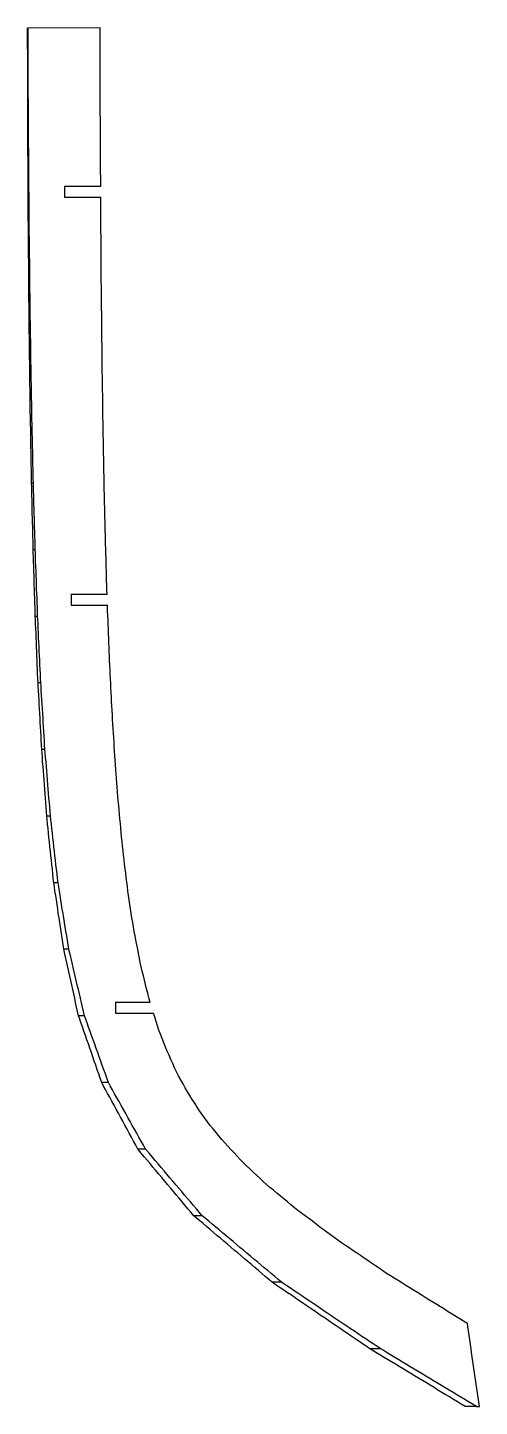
# Model space of a CAD drawing. Header units: millimetres. Extents: x 1000 to 2189, y -1950 to 7284.
# Drawn here: x 1000 to 1499, y -1950 to -429 of the extents above; entities that cross this region are included whole.
import ezdxf

# ---------------------------------------------------------------- set-up
doc = ezdxf.new("R2010")
doc.units = ezdxf.units.MM
doc.layers.add('Shape2DView', color=7, linetype='CONTINUOUS')

msp = doc.modelspace()

# ---------------------------------------------------------------- linework, layer by layer
at = {"layer": 'Shape2DView'}
for p, q in [((1000.7, -429), (1080.2, -428.8)), ((1040.8, -603.9), (1040.8, -616.1)), ((1040.8, -603.9), (1080.8, -603.9)), ((1040.8, -616.1), (1080.9, -616.1)), ((1048.1, -1053.9), (1048.1, -1066.1)), ((1048.1, -1053.9), (1087.9, -1053.9)), ((1048.1, -1066.1), (1088.3, -1066.1)), ((1097.1, -1503.9), (1097.1, -1516.1)), ((1097.1, -1503.9), (1135.3, -1503.9)), ((1097.1, -1516.1), (1138.9, -1516.1)), ((1495.2, -1950), (1498.5, -1950))]:
    msp.add_line(p, q, dxfattribs=at)
for points in [[(1000.2, -429), (1000.7, -429)], [(1000.3, -490.6), (1000.3, -485.6), (1000.3, -480.6), (1000.3, -475.6), (1000.3, -470.6), (1000.3, -465.6), (1000.3, -460.6), (1000.3, -455.6), (1000.2, -450.6), (1000.2, -445.6), (1000.2, -440.6), (1000.2, -435.6), (1000.2, -430.6), (1000.2, -429)], [(1000.9, -490.6), (1000.9, -485.6), (1000.9, -480.6), (1000.9, -475.6), (1000.9, -470.6), (1000.8, -465.6), (1000.8, -460.6), (1000.8, -455.6), (1000.8, -450.6), (1000.8, -445.6), (1000.7, -440.6), (1000.7, -435.6), (1000.7, -430.6), (1000.7, -429)], [(1080.8, -603.9), (1080.8, -598.9), (1080.8, -593.9), (1080.7, -588.9), (1080.7, -583.9), (1080.7, -578.9), (1080.7, -573.9), (1080.6, -568.9), (1080.6, -563.9), (1080.6, -558.9), (1080.6, -553.9), (1080.5, -548.9), (1080.5, -543.9), (1080.5, -538.9), (1080.5, -533.9), (1080.5, -528.9), (1080.4, -523.9), (1080.4, -518.9), (1080.4, -513.9), (1080.4, -508.9), (1080.4, -503.9), (1080.4, -498.9), (1080.3, -493.9), (1080.3, -488.9), (1080.3, -483.9), (1080.3, -478.9), (1080.3, -473.9), (1080.3, -468.9), (1080.3, -463.9), (1080.2, -458.9), (1080.2, -453.9), (1080.2, -448.9), (1080.2, -443.9), (1080.2, -438.9), (1080.2, -433.9), (1080.2, -428.9), (1080.2, -428.8)], [(1000.9, -490.6), (1000.3, -490.6)], [(1000.6, -564.1), (1000.6, -559.1), (1000.6, -554.1), (1000.5, -549.1), (1000.5, -544.1), (1000.5, -539.1), (1000.5, -534.1), (1000.5, -529.1), (1000.5, -524.1), (1000.4, -519.1), (1000.4, -514.1), (1000.4, -509.1), (1000.4, -504.1), (1000.4, -499.1), (1000.3, -494.1), (1000.3, -490.6)], [(1001.4, -564.1), (1001.3, -559.1), (1001.3, -554.1), (1001.3, -549.1), (1001.3, -544.1), (1001.2, -539.1), (1001.2, -534.1), (1001.2, -529.1), (1001.1, -524.1), (1001.1, -519.1), (1001.1, -514.1), (1001.1, -509.1), (1001, -504.1), (1001, -499.1), (1001, -494.1), (1000.9, -490.6)], [(1001.4, -564.1), (1000.6, -564.1)], [(1001, -637.6), (1001, -632.6), (1000.9, -627.6), (1000.9, -622.6), (1000.9, -617.6), (1000.9, -612.6), (1000.8, -607.6), (1000.8, -602.6), (1000.8, -597.6), (1000.8, -592.6), (1000.7, -587.6), (1000.7, -582.6), (1000.7, -577.6), (1000.7, -572.6), (1000.6, -567.6), (1000.6, -564.1)], [(1001.9, -637.6), (1001.9, -632.6), (1001.9, -627.6), (1001.8, -622.6), (1001.8, -617.6), (1001.8, -612.6), (1001.7, -607.6), (1001.7, -602.6), (1001.6, -597.6), (1001.6, -592.6), (1001.6, -587.6), (1001.5, -582.6), (1001.5, -577.6), (1001.4, -572.6), (1001.4, -567.6), (1001.4, -564.1)], [(1087.9, -1053.9), (1087.7, -1048.9), (1087.6, -1043.9), (1087.4, -1038.9), (1087.3, -1033.9), (1087.1, -1028.9), (1087, -1023.9), (1086.8, -1018.9), (1086.7, -1013.9), (1086.5, -1008.9), (1086.4, -1003.9), (1086.3, -998.9), (1086.1, -993.9), (1086, -988.9), (1085.9, -983.9), (1085.7, -978.9), (1085.6, -973.9), (1085.5, -968.9), (1085.4, -963.9), (1085.3, -958.9), (1085.2, -953.9), (1085, -948.9), (1084.9, -943.9), (1084.8, -938.9), (1084.7, -933.9), (1084.6, -928.9), (1084.5, -923.9), (1084.4, -918.9), (1084.3, -913.9), (1084.2, -908.9), (1084.1, -903.9), (1084, -898.9), (1083.9, -894), (1083.8, -889), (1083.8, -884), (1083.7, -879), (1083.6, -874), (1083.5, -869), (1083.4, -864), (1083.3, -859), (1083.3, -854), (1083.2, -849), (1083.1, -844), (1083, -839), (1083, -834), (1082.9, -829), (1082.8, -824), (1082.8, -819), (1082.7, -814), (1082.6, -809), (1082.6, -804), (1082.5, -799), (1082.4, -794), (1082.4, -789), (1082.3, -784), (1082.3, -779), (1082.2, -774), (1082.1, -769), (1082.1, -764), (1082, -759), (1082, -754), (1081.9, -749), (1081.9, -744), (1081.8, -739), (1081.8, -734), (1081.7, -729), (1081.7, -724), (1081.6, -719), (1081.6, -714), (1081.5, -709), (1081.5, -704), (1081.5, -699), (1081.4, -694), (1081.4, -689), (1081.3, -684), (1081.3, -679), (1081.3, -674), (1081.2, -669), (1081.2, -664), (1081.2, -659), (1081.1, -654), (1081.1, -649), (1081, -644), (1081, -639), (1081, -634), (1081, -629), (1080.9, -624), (1080.9, -619), (1080.9, -616.1)], [(1001.9, -637.6), (1001, -637.6)], [(1001.6, -711), (1001.5, -706), (1001.5, -701), (1001.4, -696), (1001.4, -691), (1001.4, -686), (1001.3, -681), (1001.3, -676), (1001.3, -671), (1001.2, -666), (1001.2, -661), (1001.1, -656), (1001.1, -651), (1001.1, -646), (1001, -641), (1001, -637.6)], [(1002.7, -711), (1002.7, -706), (1002.6, -701), (1002.6, -696), (1002.5, -691), (1002.5, -686), (1002.4, -681), (1002.3, -676), (1002.3, -671), (1002.2, -666), (1002.2, -661), (1002.1, -656), (1002.1, -651), (1002, -646), (1002, -641), (1001.9, -637.6)], [(1002.7, -711), (1001.6, -711)], [(1002.3, -784.5), (1002.3, -779.5), (1002.2, -774.5), (1002.2, -769.5), (1002.1, -764.5), (1002.1, -759.5), (1002, -754.5), (1002, -749.5), (1001.9, -744.5), (1001.8, -739.5), (1001.8, -734.5), (1001.7, -729.5), (1001.7, -724.5), (1001.6, -719.5), (1001.6, -714.5), (1001.6, -711)], [(1003.7, -784.5), (1003.6, -779.5), (1003.6, -774.5), (1003.5, -769.5), (1003.4, -764.5), (1003.4, -759.5), (1003.3, -754.5), (1003.2, -749.5), (1003.2, -744.5), (1003.1, -739.5), (1003, -734.5), (1003, -729.5), (1002.9, -724.5), (1002.8, -719.5), (1002.8, -714.5), (1002.7, -711)], [(1003.7, -784.5), (1002.3, -784.5)], [(1003.3, -858), (1003.2, -853), (1003.2, -848), (1003.1, -843), (1003, -838), (1003, -833), (1002.9, -828), (1002.8, -823), (1002.8, -818), (1002.7, -813), (1002.6, -808), (1002.6, -803), (1002.5, -798), (1002.4, -793), (1002.4, -788), (1002.3, -784.5)], [(1005, -858), (1004.9, -853), (1004.8, -848), (1004.7, -843), (1004.6, -838), (1004.5, -833), (1004.4, -828), (1004.4, -823), (1004.3, -818), (1004.2, -813), (1004.1, -808), (1004, -803), (1003.9, -798), (1003.8, -793), (1003.8, -788), (1003.7, -784.5)], [(1005, -858), (1003.3, -858)], [(1004.6, -931.4), (1004.6, -926.4), (1004.5, -921.4), (1004.4, -916.4), (1004.3, -911.4), (1004.2, -906.4), (1004.1, -901.4), (1004, -896.4), (1003.9, -891.4), (1003.8, -886.4), (1003.7, -881.4), (1003.7, -876.4), (1003.6, -871.4), (1003.5, -866.4), (1003.4, -861.4), (1003.3, -858)], [(1006.6, -931.4), (1006.5, -926.4), (1006.4, -921.4), (1006.2, -916.4), (1006.1, -911.4), (1006, -906.4), (1005.9, -901.4), (1005.8, -896.4), (1005.7, -891.4), (1005.6, -886.4), (1005.5, -881.4), (1005.4, -876.4), (1005.3, -871.4), (1005.1, -866.4), (1005, -861.4), (1005, -858)], [(1006.6, -931.4), (1004.6, -931.4)], [(1006.4, -1004.9), (1006.3, -999.9), (1006.2, -994.9), (1006, -989.9), (1005.9, -984.9), (1005.8, -979.9), (1005.7, -974.9), (1005.6, -969.9), (1005.4, -964.9), (1005.3, -959.9), (1005.2, -954.9), (1005.1, -949.9), (1005, -944.9), (1004.8, -939.9), (1004.7, -934.9), (1004.6, -931.4)], [(1008.7, -1004.9), (1008.5, -999.9), (1008.4, -994.9), (1008.2, -989.9), (1008.1, -984.9), (1007.9, -979.9), (1007.8, -974.9), (1007.7, -969.9), (1007.5, -964.9), (1007.4, -959.9), (1007.2, -954.9), (1007.1, -949.9), (1007, -944.9), (1006.8, -939.9), (1006.7, -934.9), (1006.6, -931.4)], [(1008.7, -1004.9), (1006.4, -1004.9)], [(1008.7, -1078.4), (1008.5, -1073.4), (1008.4, -1068.4), (1008.2, -1063.4), (1008.1, -1058.4), (1007.9, -1053.4), (1007.8, -1048.4), (1007.6, -1043.4), (1007.4, -1038.4), (1007.3, -1033.4), (1007.1, -1028.4), (1007, -1023.4), (1006.8, -1018.4), (1006.7, -1013.4), (1006.5, -1008.4), (1006.4, -1004.9)], [(1011.3, -1078.4), (1011.1, -1073.4), (1011, -1068.4), (1010.8, -1063.4), (1010.6, -1058.4), (1010.4, -1053.4), (1010.2, -1048.4), (1010.1, -1043.4), (1009.9, -1038.4), (1009.7, -1033.4), (1009.5, -1028.4), (1009.3, -1023.4), (1009.1, -1018.4), (1009, -1013.4), (1008.8, -1008.4), (1008.7, -1004.9)], [(1011.3, -1078.4), (1008.7, -1078.4)], [(1011.7, -1151.8), (1011.5, -1146.8), (1011.3, -1141.8), (1011.1, -1136.8), (1010.9, -1131.9), (1010.7, -1126.9), (1010.5, -1121.9), (1010.3, -1116.9), (1010.1, -1111.9), (1009.9, -1106.9), (1009.7, -1101.9), (1009.5, -1096.9), (1009.3, -1091.9), (1009, -1086.9), (1008.8, -1081.9), (1008.7, -1078.4)], [(1014.8, -1151.8), (1014.5, -1146.8), (1014.3, -1141.8), (1014.1, -1136.9), (1013.8, -1131.9), (1013.6, -1126.9), (1013.4, -1121.9), (1013.1, -1116.9), (1012.9, -1111.9), (1012.7, -1106.9), (1012.4, -1101.9), (1012.2, -1096.9), (1012, -1091.9), (1011.7, -1086.9), (1011.5, -1081.9), (1011.3, -1078.4)], [(1135.3, -1503.9), (1134, -1499.1), (1132.7, -1494.2), (1131.5, -1489.4), (1130.2, -1484.6), (1129, -1479.7), (1127.9, -1474.8), (1126.7, -1470), (1125.6, -1465.1), (1124.5, -1460.2), (1123.5, -1455.3), (1122.5, -1450.4), (1121.6, -1445.5), (1120.6, -1440.6), (1119.6, -1435.7), (1118.7, -1430.8), (1117.9, -1425.9), (1117, -1420.9), (1116.2, -1416), (1115.3, -1411.1), (1114.6, -1406.1), (1113.8, -1401.2), (1113.1, -1396.2), (1112.4, -1391.3), (1111.6, -1386.4), (1110.9, -1381.4), (1110.3, -1376.4), (1109.7, -1371.5), (1109, -1366.5), (1108.4, -1361.6), (1107.7, -1356.6), (1107.2, -1351.6), (1106.6, -1346.7), (1106.1, -1341.7), (1105.5, -1336.7), (1105, -1331.8), (1104.4, -1326.8), (1103.9, -1321.8), (1103.4, -1316.8), (1102.9, -1311.9), (1102.5, -1306.9), (1102, -1301.9), (1101.5, -1296.9), (1101.1, -1292), (1100.7, -1287), (1100.2, -1282), (1099.8, -1277), (1099.4, -1272), (1099, -1267), (1098.6, -1262.1), (1098.2, -1257.1), (1097.9, -1252.1), (1097.5, -1247.1), (1097.2, -1242.1), (1096.8, -1237.1), (1096.5, -1232.1), (1096.1, -1227.1), (1095.8, -1222.2), (1095.5, -1217.2), (1095.2, -1212.2), (1094.9, -1207.2), (1094.6, -1202.2), (1094.3, -1197.2), (1094, -1192.2), (1093.7, -1187.2), (1093.4, -1182.2), (1093.2, -1177.2), (1092.9, -1172.2), (1092.6, -1167.2), (1092.4, -1162.3), (1092.1, -1157.3), (1091.9, -1152.3), (1091.6, -1147.3), (1091.4, -1142.3), (1091.2, -1137.3), (1091, -1132.3), (1090.7, -1127.3), (1090.5, -1122.3), (1090.3, -1117.3), (1090.1, -1112.3), (1089.9, -1107.3), (1089.7, -1102.3), (1089.5, -1097.3), (1089.3, -1092.3), (1089.1, -1087.3), (1088.9, -1082.3), (1088.7, -1077.3), (1088.5, -1072.3), (1088.4, -1067.3), (1088.3, -1066.1)], [(1014.8, -1151.8), (1011.7, -1151.8)], [(1015.8, -1225.3), (1015.5, -1220.3), (1015.3, -1215.3), (1015, -1210.3), (1014.7, -1205.3), (1014.4, -1200.3), (1014.1, -1195.4), (1013.9, -1190.4), (1013.6, -1185.4), (1013.3, -1180.4), (1013, -1175.4), (1012.8, -1170.4), (1012.5, -1165.4), (1012.2, -1160.4), (1011.9, -1155.4), (1011.7, -1151.8)], [(1019.3, -1225.3), (1019, -1220.3), (1018.7, -1215.3), (1018.4, -1210.3), (1018.1, -1205.3), (1017.8, -1200.4), (1017.5, -1195.4), (1017.2, -1190.4), (1016.9, -1185.4), (1016.5, -1180.4), (1016.2, -1175.4), (1015.9, -1170.4), (1015.6, -1165.4), (1015.3, -1160.4), (1015, -1155.4), (1014.8, -1151.8)], [(1019.3, -1225.3), (1015.8, -1225.3)], [(1021.3, -1298.8), (1021, -1293.8), (1020.6, -1288.8), (1020.2, -1283.8), (1019.8, -1278.8), (1019.5, -1273.8), (1019.1, -1268.9), (1018.7, -1263.9), (1018.3, -1258.9), (1018, -1253.9), (1017.6, -1248.9), (1017.2, -1243.9), (1016.8, -1238.9), (1016.5, -1234), (1016.1, -1229), (1015.8, -1225.3)], [(1025.4, -1298.8), (1025, -1293.8), (1024.6, -1288.8), (1024.2, -1283.8), (1023.8, -1278.8), (1023.4, -1273.9), (1022.9, -1268.9), (1022.5, -1263.9), (1022.1, -1258.9), (1021.7, -1253.9), (1021.3, -1248.9), (1020.9, -1244), (1020.5, -1239), (1020.1, -1234), (1019.6, -1229), (1019.3, -1225.3)], [(1025.4, -1298.8), (1021.3, -1298.8)], [(1029, -1372.2), (1028.5, -1367.3), (1028, -1362.3), (1027.5, -1357.3), (1027, -1352.4), (1026.4, -1347.4), (1025.9, -1342.4), (1025.4, -1337.4), (1024.9, -1332.5), (1024.4, -1327.5), (1023.8, -1322.5), (1023.3, -1317.5), (1022.8, -1312.6), (1022.3, -1307.6), (1021.7, -1302.6), (1021.3, -1298.8)], [(1033.8, -1372.2), (1033.2, -1367.3), (1032.7, -1362.3), (1032.1, -1357.3), (1031.5, -1352.4), (1031, -1347.4), (1030.4, -1342.4), (1029.8, -1337.5), (1029.3, -1332.5), (1028.7, -1327.5), (1028.1, -1322.6), (1027.6, -1317.6), (1027, -1312.6), (1026.4, -1307.7), (1025.9, -1302.7), (1025.4, -1298.8)], [(1033.8, -1372.2), (1029, -1372.2)], [(1040.1, -1445.7), (1039.4, -1440.8), (1038.6, -1435.8), (1037.9, -1430.9), (1037.1, -1425.9), (1036.4, -1421), (1035.6, -1416), (1034.9, -1411.1), (1034.1, -1406.2), (1033.4, -1401.2), (1032.7, -1396.3), (1031.9, -1391.3), (1031.2, -1386.4), (1030.4, -1381.4), (1029.7, -1376.5), (1029, -1372.2)], [(1045.7, -1445.7), (1044.9, -1440.8), (1044.1, -1435.8), (1043.3, -1430.9), (1042.5, -1426), (1041.7, -1421), (1040.9, -1416.1), (1040.1, -1411.2), (1039.3, -1406.2), (1038.5, -1401.3), (1037.7, -1396.4), (1036.9, -1391.4), (1036.1, -1386.5), (1035.3, -1381.6), (1034.5, -1376.6), (1033.8, -1372.2)], [(1045.7, -1445.7), (1040.7, -1445.7), (1040.1, -1445.7)], [(1056.5, -1519.2), (1055.4, -1514.3), (1054.3, -1509.4), (1053.2, -1504.5), (1052.2, -1499.7), (1051.1, -1494.8), (1050, -1489.9), (1048.9, -1485), (1047.8, -1480.1), (1046.7, -1475.3), (1045.6, -1470.4), (1044.5, -1465.5), (1043.4, -1460.6), (1042.3, -1455.7), (1041.2, -1450.9), (1040.1, -1445.7)], [(1063.1, -1519.2), (1061.9, -1514.3), (1060.8, -1509.5), (1059.6, -1504.6), (1058.5, -1499.7), (1057.3, -1494.9), (1056.2, -1490), (1055, -1485.1), (1053.9, -1480.3), (1052.7, -1475.4), (1051.6, -1470.5), (1050.4, -1465.7), (1049.3, -1460.8), (1048.1, -1455.9), (1047, -1451.1), (1045.8, -1446.2), (1045.7, -1445.7)], [(1063.1, -1519.2), (1058.1, -1519.2), (1056.5, -1519.2)], [(1081.9, -1592.7), (1080.2, -1587.9), (1078.6, -1583.2), (1077, -1578.5), (1075.3, -1573.7), (1073.7, -1569), (1072.1, -1564.3), (1070.5, -1559.6), (1068.8, -1554.8), (1067.2, -1550.1), (1065.6, -1545.4), (1063.9, -1540.7), (1062.3, -1535.9), (1060.7, -1531.2), (1059, -1526.5), (1057.4, -1521.8), (1056.5, -1519.2)], [(1089.3, -1592.7), (1087.6, -1587.9), (1086, -1583.2), (1084.3, -1578.5), (1082.6, -1573.8), (1080.9, -1569.1), (1079.2, -1564.4), (1077.5, -1559.7), (1075.9, -1555), (1074.2, -1550.3), (1072.5, -1545.6), (1070.8, -1540.9), (1069.1, -1536.2), (1067.4, -1531.5), (1065.8, -1526.7), (1064.1, -1522), (1063.1, -1519.2)], [(1485.3, -1858.6), (1481.1, -1856), (1476.8, -1853.4), (1472.6, -1850.7), (1468.3, -1848.1), (1464.1, -1845.5), (1459.9, -1842.8), (1455.6, -1840.2), (1451.4, -1837.6), (1447.1, -1834.9), (1442.9, -1832.3), (1438.6, -1829.7), (1434.4, -1827), (1430.1, -1824.4), (1425.9, -1821.7), (1421.6, -1819.1), (1417.4, -1816.5), (1413.1, -1813.8), (1408.9, -1811.2), (1404.6, -1808.6), (1400.4, -1805.9), (1396.2, -1803.2), (1392.1, -1800.4), (1387.9, -1797.6), (1383.8, -1794.8), (1379.6, -1792), (1375.5, -1789.1), (1371.4, -1786.3), (1367.2, -1783.5), (1363.1, -1780.7), (1359, -1777.9), (1354.8, -1775.1), (1350.7, -1772.3), (1346.5, -1769.5), (1342.4, -1766.7), (1338.3, -1763.8), (1334.3, -1760.8), (1330.3, -1757.8), (1326.3, -1754.8), (1322.3, -1751.8), (1318.3, -1748.8), (1314.3, -1745.8), (1310.3, -1742.8), (1306.3, -1739.8), (1302.3, -1736.8), (1298.3, -1733.8), (1294.4, -1730.8), (1290.5, -1727.6), (1286.7, -1724.3), (1282.8, -1721.1), (1279, -1717.9), (1275.2, -1714.7), (1271.3, -1711.5), (1267.5, -1708.3), (1263.7, -1705.1), (1260, -1701.7), (1256.4, -1698.3), (1252.7, -1694.8), (1249.1, -1691.4), (1245.4, -1688), (1241.8, -1684.6), (1238.2, -1681.1), (1234.7, -1677.5), (1231.3, -1673.9), (1227.9, -1670.2), (1224.4, -1666.6), (1221, -1662.9), (1217.6, -1659.3), (1214.4, -1655.4), (1211.3, -1651.6), (1208.1, -1647.7), (1204.9, -1643.9), (1201.7, -1640), (1198.8, -1635.9), (1195.8, -1631.9), (1192.9, -1627.9), (1189.9, -1623.8), (1187.2, -1619.7), (1184.5, -1615.5), (1181.8, -1611.3), (1179.1, -1607), (1176.5, -1602.8), (1174, -1598.4), (1171.6, -1594), (1169.2, -1589.7), (1166.8, -1585.3), (1164.6, -1580.8), (1162.4, -1576.3), (1160.2, -1571.8), (1158.2, -1567.2), (1156.2, -1562.6), (1154.2, -1558.1), (1152.2, -1553.5), (1150.4, -1548.8), (1148.7, -1544.1), (1146.9, -1539.4), (1145.1, -1534.8), (1143.5, -1530), (1142, -1525.3), (1140.4, -1520.5), (1138.9, -1516.1)], [(1089.3, -1592.7), (1084.3, -1592.7), (1081.9, -1592.7)], [(1121.9, -1666.1), (1119.5, -1661.7), (1117.1, -1657.3), (1114.7, -1652.9), (1112.3, -1648.6), (1109.9, -1644.2), (1107.5, -1639.8), (1105.1, -1635.4), (1102.7, -1631), (1100.4, -1626.6), (1098, -1622.2), (1095.6, -1617.8), (1093.2, -1613.4), (1090.8, -1609), (1088.4, -1604.6), (1086, -1600.3), (1083.6, -1595.9), (1081.9, -1592.7)], [(1130.3, -1666.1), (1127.9, -1661.8), (1125.4, -1657.4), (1123, -1653), (1120.5, -1648.7), (1118.1, -1644.3), (1115.7, -1639.9), (1113.2, -1635.6), (1110.8, -1631.2), (1108.4, -1626.8), (1105.9, -1622.5), (1103.5, -1618.1), (1101.1, -1613.7), (1098.6, -1609.4), (1096.2, -1605), (1093.8, -1600.6), (1091.3, -1596.3), (1089.3, -1592.7)], [(1130.3, -1666.1), (1125.3, -1666.1), (1121.9, -1666.1)], [(1183.5, -1739.6), (1180.3, -1735.8), (1177, -1731.9), (1173.8, -1728.1), (1170.6, -1724.3), (1167.4, -1720.4), (1164.2, -1716.6), (1161, -1712.8), (1157.8, -1708.9), (1154.6, -1705.1), (1151.3, -1701.3), (1148.1, -1697.4), (1144.9, -1693.6), (1141.7, -1689.8), (1138.5, -1685.9), (1135.3, -1682.1), (1132.1, -1678.3), (1128.9, -1674.5), (1125.6, -1670.6), (1122.4, -1666.8), (1121.9, -1666.1)], [(1192.9, -1739.6), (1189.6, -1735.8), (1186.4, -1732), (1183.1, -1728.2), (1179.9, -1724.4), (1176.6, -1720.6), (1173.4, -1716.8), (1170.2, -1713), (1166.9, -1709.2), (1163.7, -1705.4), (1160.4, -1701.6), (1157.2, -1697.8), (1153.9, -1693.9), (1150.7, -1690.1), (1147.5, -1686.3), (1144.2, -1682.5), (1141, -1678.7), (1137.8, -1674.9), (1134.5, -1671.1), (1131.3, -1667.3), (1130.3, -1666.1)], [(1192.9, -1739.6), (1187.9, -1739.6), (1183.5, -1739.6)], [(1270, -1813.1), (1266.2, -1809.8), (1262.4, -1806.6), (1258.6, -1803.4), (1254.8, -1800.1), (1251, -1796.9), (1247.1, -1793.6), (1243.3, -1790.4), (1239.5, -1787.2), (1235.7, -1783.9), (1231.9, -1780.7), (1228.1, -1777.5), (1224.3, -1774.2), (1220.5, -1771), (1216.7, -1767.8), (1212.8, -1764.5), (1209, -1761.3), (1205.2, -1758.1), (1201.4, -1754.8), (1197.6, -1751.6), (1193.8, -1748.3), (1190, -1745.1), (1186.2, -1741.9), (1183.5, -1739.6)], [(1280.4, -1813.1), (1276.6, -1809.9), (1272.7, -1806.6), (1268.9, -1803.4), (1265.1, -1800.2), (1261.2, -1797), (1257.4, -1793.8), (1253.6, -1790.6), (1249.7, -1787.4), (1245.9, -1784.2), (1242.1, -1781), (1238.2, -1777.7), (1234.4, -1774.5), (1230.6, -1771.3), (1226.8, -1768.1), (1222.9, -1764.9), (1219.1, -1761.7), (1215.3, -1758.4), (1211.4, -1755.2), (1207.6, -1752), (1203.8, -1748.8), (1200, -1745.6), (1196.1, -1742.3), (1192.9, -1739.6)], [(1280.4, -1813.1), (1275.4, -1813.1), (1270.4, -1813.1), (1270, -1813.1)], [(1377.8, -1886.5), (1373.7, -1883.7), (1369.6, -1880.9), (1365.4, -1878.1), (1361.3, -1875.3), (1357.2, -1872.5), (1353.1, -1869.6), (1348.9, -1866.8), (1344.8, -1864), (1340.7, -1861.2), (1336.5, -1858.4), (1332.4, -1855.6), (1328.3, -1852.7), (1324.1, -1849.9), (1320, -1847.1), (1315.9, -1844.3), (1311.7, -1841.5), (1307.6, -1838.7), (1303.5, -1835.9), (1299.3, -1833), (1295.2, -1830.2), (1291.1, -1827.4), (1286.9, -1824.6), (1282.8, -1821.8), (1278.7, -1819), (1274.5, -1816.1), (1270, -1813.1)], [(1389.7, -1886.5), (1385.6, -1883.8), (1381.4, -1881), (1377.2, -1878.2), (1373.1, -1875.5), (1368.9, -1872.7), (1364.8, -1869.9), (1360.6, -1867.1), (1356.4, -1864.3), (1352.3, -1861.5), (1348.1, -1858.8), (1344, -1856), (1339.8, -1853.2), (1335.7, -1850.4), (1331.5, -1847.6), (1327.4, -1844.8), (1323.3, -1842), (1319.1, -1839.2), (1315, -1836.4), (1310.8, -1833.6), (1306.7, -1830.8), (1302.5, -1828), (1298.4, -1825.2), (1294.2, -1822.4), (1290.1, -1819.6), (1286, -1816.8), (1281.8, -1814), (1280.4, -1813.1)], [(1489.3, -1886.5), (1488.6, -1881.6), (1487.9, -1876.6), (1487.2, -1871.7), (1486.5, -1866.7), (1485.8, -1861.8), (1485.3, -1858.6)], [(1389.7, -1886.5), (1384.7, -1886.5), (1379.7, -1886.5), (1377.8, -1886.5)], [(1482.8, -1950), (1478.5, -1947.4), (1474.2, -1944.8), (1469.9, -1942.2), (1465.6, -1939.6), (1461.4, -1937.1), (1457.1, -1934.5), (1452.8, -1931.9), (1448.5, -1929.3), (1444.3, -1926.7), (1440, -1924.1), (1435.7, -1921.5), (1431.4, -1918.9), (1427.1, -1916.4), (1422.9, -1913.8), (1418.6, -1911.2), (1414.3, -1908.6), (1410, -1906), (1405.8, -1903.4), (1401.5, -1900.8), (1397.2, -1898.2), (1392.9, -1895.7), (1388.6, -1893.1), (1384.4, -1890.5), (1380.1, -1887.9), (1377.8, -1886.5)], [(1495.2, -1950), (1490.9, -1947.4), (1486.6, -1944.8), (1482.3, -1942.3), (1478, -1939.7), (1473.7, -1937.1), (1469.5, -1934.6), (1465.2, -1932), (1460.9, -1929.4), (1456.6, -1926.9), (1452.3, -1924.3), (1448, -1921.7), (1443.7, -1919.1), (1439.5, -1916.5), (1435.2, -1914), (1430.9, -1911.4), (1426.6, -1908.8), (1422.3, -1906.2), (1418, -1903.6), (1413.8, -1901), (1409.5, -1898.5), (1405.2, -1895.9), (1400.9, -1893.3), (1396.6, -1890.7), (1392.4, -1888.1), (1389.7, -1886.5)], [(1498.5, -1950), (1497.8, -1945.1), (1497.1, -1940.1), (1496.4, -1935.2), (1495.6, -1930.2), (1494.9, -1925.3), (1494.2, -1920.3), (1493.5, -1915.4), (1492.7, -1910.4), (1492, -1905.5), (1491.3, -1900.5), (1490.6, -1895.6), (1489.9, -1890.6), (1489.3, -1886.5)], [(1495.2, -1950), (1490.2, -1950), (1485.2, -1950), (1482.8, -1950)]]:
    msp.add_lwpolyline(points, dxfattribs=at)

doc.saveas('drawing.dxf')
